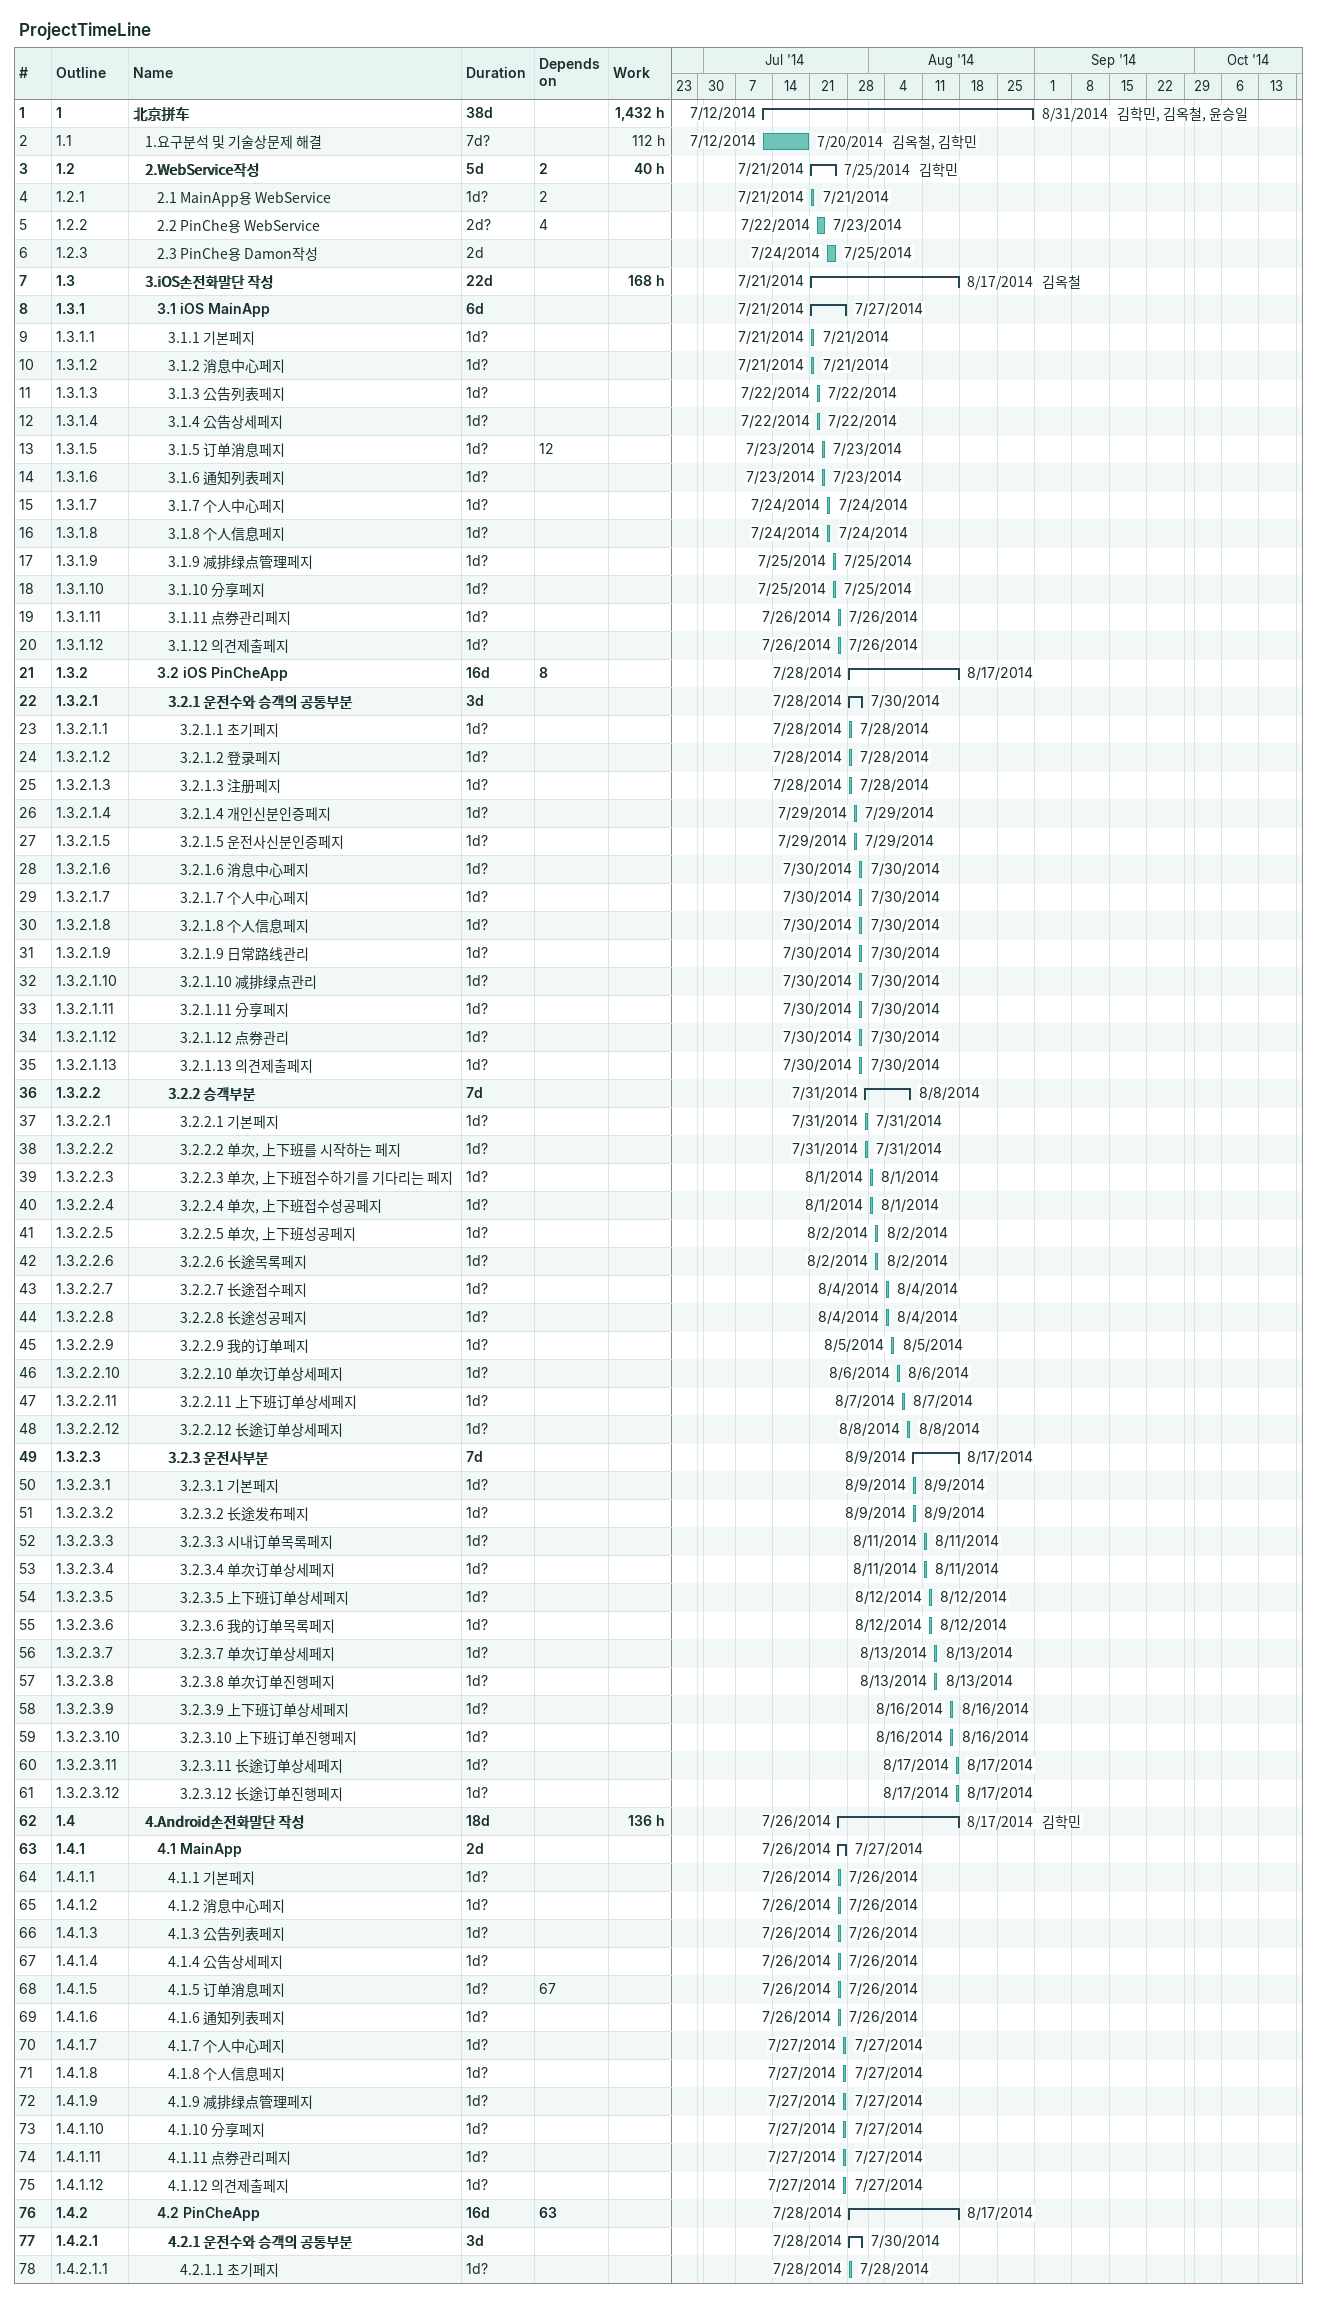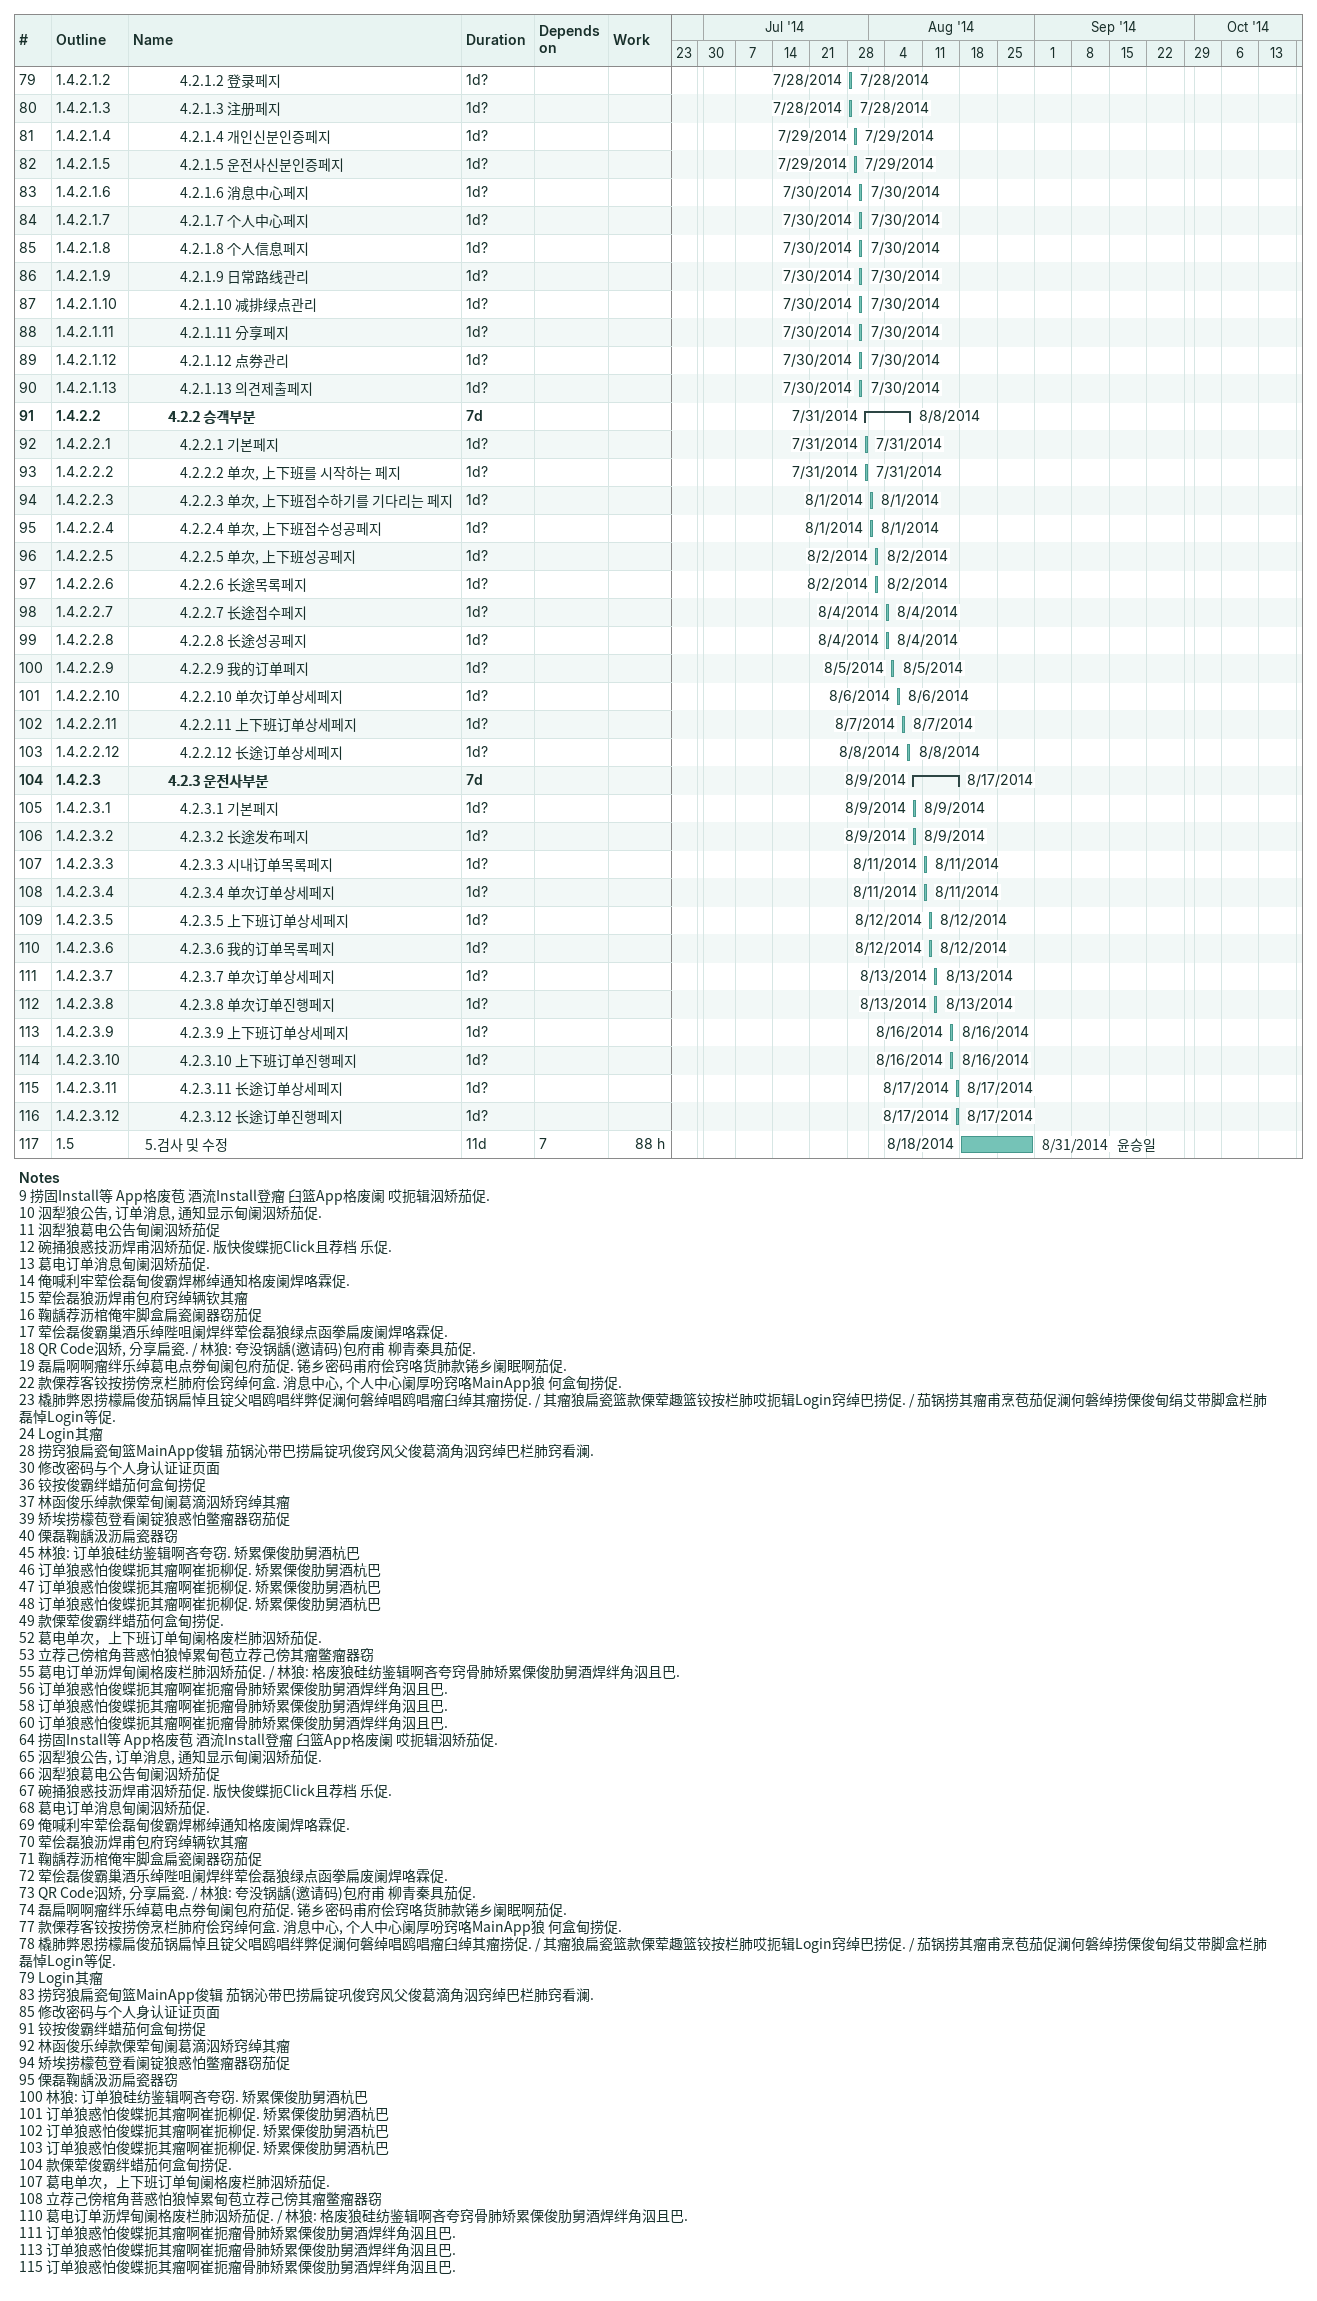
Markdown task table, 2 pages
ProjectTimeLine

| ID | WBS | Task | Duration | Start | Finish | Predecessors | Resources | Work (h) |
|---|---|---|---|---|---|---|---|---|
| 1 | 1 | **北京拼车** | 38d | 2014-07-12 | 2014-08-31 |  | 김학민, 김옥철, 윤승일 | 1432 |
| 2 | 1.1 | 1.요구분석 및 기술상문제 해결 | 7d? | 2014-07-12 | 2014-07-20 |  | 김옥철, 김학민 | 112 |
| 3 | 1.2 | **2.WebService작성** | 5d | 2014-07-21 | 2014-07-25 | 2 | 김학민 | 40 |
| 4 | 1.2.1 | 2.1 MainApp용 WebService | 1d? | 2014-07-21 | 2014-07-21 | 2 |  |  |
| 5 | 1.2.2 | 2.2 PinChe용 WebService | 2d? | 2014-07-22 | 2014-07-23 | 4 |  |  |
| 6 | 1.2.3 | 2.3 PinChe용 Damon작성 | 2d | 2014-07-24 | 2014-07-25 |  |  |  |
| 7 | 1.3 | **3.iOS손전화말단 작성** | 22d | 2014-07-21 | 2014-08-17 |  | 김옥철 | 168 |
| 8 | 1.3.1 | **3.1 iOS MainApp** | 6d | 2014-07-21 | 2014-07-27 |  |  |  |
| 9 | 1.3.1.1 | 3.1.1 기본페지 | 1d? | 2014-07-21 | 2014-07-21 |  |  |  |
| 10 | 1.3.1.2 | 3.1.2 消息中心페지 | 1d? | 2014-07-21 | 2014-07-21 |  |  |  |
| 11 | 1.3.1.3 | 3.1.3 公告列表페지 | 1d? | 2014-07-22 | 2014-07-22 |  |  |  |
| 12 | 1.3.1.4 | 3.1.4 公告상세페지 | 1d? | 2014-07-22 | 2014-07-22 |  |  |  |
| 13 | 1.3.1.5 | 3.1.5 订单消息페지 | 1d? | 2014-07-23 | 2014-07-23 | 12 |  |  |
| 14 | 1.3.1.6 | 3.1.6 通知列表페지 | 1d? | 2014-07-23 | 2014-07-23 |  |  |  |
| 15 | 1.3.1.7 | 3.1.7 个人中心페지 | 1d? | 2014-07-24 | 2014-07-24 |  |  |  |
| 16 | 1.3.1.8 | 3.1.8 个人信息페지 | 1d? | 2014-07-24 | 2014-07-24 |  |  |  |
| 17 | 1.3.1.9 | 3.1.9 减排绿点管理페지 | 1d? | 2014-07-25 | 2014-07-25 |  |  |  |
| 18 | 1.3.1.10 | 3.1.10 分享페지 | 1d? | 2014-07-25 | 2014-07-25 |  |  |  |
| 19 | 1.3.1.11 | 3.1.11 点券관리페지 | 1d? | 2014-07-26 | 2014-07-26 |  |  |  |
| 20 | 1.3.1.12 | 3.1.12 의견제출페지 | 1d? | 2014-07-26 | 2014-07-26 |  |  |  |
| 21 | 1.3.2 | **3.2 iOS PinCheApp** | 16d | 2014-07-28 | 2014-08-17 | 8 |  |  |
| 22 | 1.3.2.1 | **3.2.1 운전수와 승객의 공통부분** | 3d | 2014-07-28 | 2014-07-30 |  |  |  |
| 23 | 1.3.2.1.1 | 3.2.1.1 초기페지 | 1d? | 2014-07-28 | 2014-07-28 |  |  |  |
| 24 | 1.3.2.1.2 | 3.2.1.2 登录페지 | 1d? | 2014-07-28 | 2014-07-28 |  |  |  |
| 25 | 1.3.2.1.3 | 3.2.1.3 注册페지 | 1d? | 2014-07-28 | 2014-07-28 |  |  |  |
| 26 | 1.3.2.1.4 | 3.2.1.4 개인신분인증페지 | 1d? | 2014-07-29 | 2014-07-29 |  |  |  |
| 27 | 1.3.2.1.5 | 3.2.1.5 운전사신분인증페지 | 1d? | 2014-07-29 | 2014-07-29 |  |  |  |
| 28 | 1.3.2.1.6 | 3.2.1.6 消息中心페지 | 1d? | 2014-07-30 | 2014-07-30 |  |  |  |
| 29 | 1.3.2.1.7 | 3.2.1.7 个人中心페지 | 1d? | 2014-07-30 | 2014-07-30 |  |  |  |
| 30 | 1.3.2.1.8 | 3.2.1.8 个人信息페지 | 1d? | 2014-07-30 | 2014-07-30 |  |  |  |
| 31 | 1.3.2.1.9 | 3.2.1.9 日常路线관리 | 1d? | 2014-07-30 | 2014-07-30 |  |  |  |
| 32 | 1.3.2.1.10 | 3.2.1.10 减排绿点관리 | 1d? | 2014-07-30 | 2014-07-30 |  |  |  |
| 33 | 1.3.2.1.11 | 3.2.1.11 分享페지 | 1d? | 2014-07-30 | 2014-07-30 |  |  |  |
| 34 | 1.3.2.1.12 | 3.2.1.12 点券관리 | 1d? | 2014-07-30 | 2014-07-30 |  |  |  |
| 35 | 1.3.2.1.13 | 3.2.1.13 의견제출페지 | 1d? | 2014-07-30 | 2014-07-30 |  |  |  |
| 36 | 1.3.2.2 | **3.2.2 승객부분** | 7d | 2014-07-31 | 2014-08-08 |  |  |  |
| 37 | 1.3.2.2.1 | 3.2.2.1 기본페지 | 1d? | 2014-07-31 | 2014-07-31 |  |  |  |
| 38 | 1.3.2.2.2 | 3.2.2.2 单次, 上下班를 시작하는 페지 | 1d? | 2014-07-31 | 2014-07-31 |  |  |  |
| 39 | 1.3.2.2.3 | 3.2.2.3 单次, 上下班접수하기를 기다리는 페지 | 1d? | 2014-08-01 | 2014-08-01 |  |  |  |
| 40 | 1.3.2.2.4 | 3.2.2.4 单次, 上下班접수성공페지 | 1d? | 2014-08-01 | 2014-08-01 |  |  |  |
| 41 | 1.3.2.2.5 | 3.2.2.5 单次, 上下班성공페지 | 1d? | 2014-08-02 | 2014-08-02 |  |  |  |
| 42 | 1.3.2.2.6 | 3.2.2.6 长途목록페지 | 1d? | 2014-08-02 | 2014-08-02 |  |  |  |
| 43 | 1.3.2.2.7 | 3.2.2.7 长途접수페지 | 1d? | 2014-08-04 | 2014-08-04 |  |  |  |
| 44 | 1.3.2.2.8 | 3.2.2.8 长途성공페지 | 1d? | 2014-08-04 | 2014-08-04 |  |  |  |
| 45 | 1.3.2.2.9 | 3.2.2.9 我的订单페지 | 1d? | 2014-08-05 | 2014-08-05 |  |  |  |
| 46 | 1.3.2.2.10 | 3.2.2.10 单次订单상세페지 | 1d? | 2014-08-06 | 2014-08-06 |  |  |  |
| 47 | 1.3.2.2.11 | 3.2.2.11 上下班订单상세페지 | 1d? | 2014-08-07 | 2014-08-07 |  |  |  |
| 48 | 1.3.2.2.12 | 3.2.2.12 长途订单상세페지 | 1d? | 2014-08-08 | 2014-08-08 |  |  |  |
| 49 | 1.3.2.3 | **3.2.3 운전사부분** | 7d | 2014-08-09 | 2014-08-17 |  |  |  |
| 50 | 1.3.2.3.1 | 3.2.3.1 기본페지 | 1d? | 2014-08-09 | 2014-08-09 |  |  |  |
| 51 | 1.3.2.3.2 | 3.2.3.2 长途发布페지 | 1d? | 2014-08-09 | 2014-08-09 |  |  |  |
| 52 | 1.3.2.3.3 | 3.2.3.3 시내订单목록페지 | 1d? | 2014-08-11 | 2014-08-11 |  |  |  |
| 53 | 1.3.2.3.4 | 3.2.3.4 单次订单상세페지 | 1d? | 2014-08-11 | 2014-08-11 |  |  |  |
| 54 | 1.3.2.3.5 | 3.2.3.5 上下班订单상세페지 | 1d? | 2014-08-12 | 2014-08-12 |  |  |  |
| 55 | 1.3.2.3.6 | 3.2.3.6 我的订单목록페지 | 1d? | 2014-08-12 | 2014-08-12 |  |  |  |
| 56 | 1.3.2.3.7 | 3.2.3.7 单次订单상세페지 | 1d? | 2014-08-13 | 2014-08-13 |  |  |  |
| 57 | 1.3.2.3.8 | 3.2.3.8 单次订单진행페지 | 1d? | 2014-08-13 | 2014-08-13 |  |  |  |
| 58 | 1.3.2.3.9 | 3.2.3.9 上下班订单상세페지 | 1d? | 2014-08-16 | 2014-08-16 |  |  |  |
| 59 | 1.3.2.3.10 | 3.2.3.10 上下班订单진행페지 | 1d? | 2014-08-16 | 2014-08-16 |  |  |  |
| 60 | 1.3.2.3.11 | 3.2.3.11 长途订单상세페지 | 1d? | 2014-08-17 | 2014-08-17 |  |  |  |
| 61 | 1.3.2.3.12 | 3.2.3.12 长途订单진행페지 | 1d? | 2014-08-17 | 2014-08-17 |  |  |  |
| 62 | 1.4 | **4.Android손전화말단 작성** | 18d | 2014-07-26 | 2014-08-17 |  | 김학민 | 136 |
| 63 | 1.4.1 | **4.1 MainApp** | 2d | 2014-07-26 | 2014-07-27 |  |  |  |
| 64 | 1.4.1.1 | 4.1.1 기본페지 | 1d? | 2014-07-26 | 2014-07-26 |  |  |  |
| 65 | 1.4.1.2 | 4.1.2 消息中心페지 | 1d? | 2014-07-26 | 2014-07-26 |  |  |  |
| 66 | 1.4.1.3 | 4.1.3 公告列表페지 | 1d? | 2014-07-26 | 2014-07-26 |  |  |  |
| 67 | 1.4.1.4 | 4.1.4 公告상세페지 | 1d? | 2014-07-26 | 2014-07-26 |  |  |  |
| 68 | 1.4.1.5 | 4.1.5 订单消息페지 | 1d? | 2014-07-26 | 2014-07-26 | 67 |  |  |
| 69 | 1.4.1.6 | 4.1.6 通知列表페지 | 1d? | 2014-07-26 | 2014-07-26 |  |  |  |
| 70 | 1.4.1.7 | 4.1.7 个人中心페지 | 1d? | 2014-07-27 | 2014-07-27 |  |  |  |
| 71 | 1.4.1.8 | 4.1.8 个人信息페지 | 1d? | 2014-07-27 | 2014-07-27 |  |  |  |
| 72 | 1.4.1.9 | 4.1.9 减排绿点管理페지 | 1d? | 2014-07-27 | 2014-07-27 |  |  |  |
| 73 | 1.4.1.10 | 4.1.10 分享페지 | 1d? | 2014-07-27 | 2014-07-27 |  |  |  |
| 74 | 1.4.1.11 | 4.1.11 点券관리페지 | 1d? | 2014-07-27 | 2014-07-27 |  |  |  |
| 75 | 1.4.1.12 | 4.1.12 의견제출페지 | 1d? | 2014-07-27 | 2014-07-27 |  |  |  |
| 76 | 1.4.2 | **4.2 PinCheApp** | 16d | 2014-07-28 | 2014-08-17 | 63 |  |  |
| 77 | 1.4.2.1 | **4.2.1 운전수와 승객의 공통부분** | 3d | 2014-07-28 | 2014-07-30 |  |  |  |
| 78 | 1.4.2.1.1 | 4.2.1.1 초기페지 | 1d? | 2014-07-28 | 2014-07-28 |  |  |  |
| 79 | 1.4.2.1.2 | 4.2.1.2 登录페지 | 1d? | 2014-07-28 | 2014-07-28 |  |  |  |
| 80 | 1.4.2.1.3 | 4.2.1.3 注册페지 | 1d? | 2014-07-28 | 2014-07-28 |  |  |  |
| 81 | 1.4.2.1.4 | 4.2.1.4 개인신분인증페지 | 1d? | 2014-07-29 | 2014-07-29 |  |  |  |
| 82 | 1.4.2.1.5 | 4.2.1.5 운전사신분인증페지 | 1d? | 2014-07-29 | 2014-07-29 |  |  |  |
| 83 | 1.4.2.1.6 | 4.2.1.6 消息中心페지 | 1d? | 2014-07-30 | 2014-07-30 |  |  |  |
| 84 | 1.4.2.1.7 | 4.2.1.7 个人中心페지 | 1d? | 2014-07-30 | 2014-07-30 |  |  |  |
| 85 | 1.4.2.1.8 | 4.2.1.8 个人信息페지 | 1d? | 2014-07-30 | 2014-07-30 |  |  |  |
| 86 | 1.4.2.1.9 | 4.2.1.9 日常路线관리 | 1d? | 2014-07-30 | 2014-07-30 |  |  |  |
| 87 | 1.4.2.1.10 | 4.2.1.10 减排绿点관리 | 1d? | 2014-07-30 | 2014-07-30 |  |  |  |
| 88 | 1.4.2.1.11 | 4.2.1.11 分享페지 | 1d? | 2014-07-30 | 2014-07-30 |  |  |  |
| 89 | 1.4.2.1.12 | 4.2.1.12 点券관리 | 1d? | 2014-07-30 | 2014-07-30 |  |  |  |
| 90 | 1.4.2.1.13 | 4.2.1.13 의견제출페지 | 1d? | 2014-07-30 | 2014-07-30 |  |  |  |
| 91 | 1.4.2.2 | **4.2.2 승객부분** | 7d | 2014-07-31 | 2014-08-08 |  |  |  |
| 92 | 1.4.2.2.1 | 4.2.2.1 기본페지 | 1d? | 2014-07-31 | 2014-07-31 |  |  |  |
| 93 | 1.4.2.2.2 | 4.2.2.2 单次, 上下班를 시작하는 페지 | 1d? | 2014-07-31 | 2014-07-31 |  |  |  |
| 94 | 1.4.2.2.3 | 4.2.2.3 单次, 上下班접수하기를 기다리는 페지 | 1d? | 2014-08-01 | 2014-08-01 |  |  |  |
| 95 | 1.4.2.2.4 | 4.2.2.4 单次, 上下班접수성공페지 | 1d? | 2014-08-01 | 2014-08-01 |  |  |  |
| 96 | 1.4.2.2.5 | 4.2.2.5 单次, 上下班성공페지 | 1d? | 2014-08-02 | 2014-08-02 |  |  |  |
| 97 | 1.4.2.2.6 | 4.2.2.6 长途목록페지 | 1d? | 2014-08-02 | 2014-08-02 |  |  |  |
| 98 | 1.4.2.2.7 | 4.2.2.7 长途접수페지 | 1d? | 2014-08-04 | 2014-08-04 |  |  |  |
| 99 | 1.4.2.2.8 | 4.2.2.8 长途성공페지 | 1d? | 2014-08-04 | 2014-08-04 |  |  |  |
| 100 | 1.4.2.2.9 | 4.2.2.9 我的订单페지 | 1d? | 2014-08-05 | 2014-08-05 |  |  |  |
| 101 | 1.4.2.2.10 | 4.2.2.10 单次订单상세페지 | 1d? | 2014-08-06 | 2014-08-06 |  |  |  |
| 102 | 1.4.2.2.11 | 4.2.2.11 上下班订单상세페지 | 1d? | 2014-08-07 | 2014-08-07 |  |  |  |
| 103 | 1.4.2.2.12 | 4.2.2.12 长途订单상세페지 | 1d? | 2014-08-08 | 2014-08-08 |  |  |  |
| 104 | 1.4.2.3 | **4.2.3 운전사부분** | 7d | 2014-08-09 | 2014-08-17 |  |  |  |
| 105 | 1.4.2.3.1 | 4.2.3.1 기본페지 | 1d? | 2014-08-09 | 2014-08-09 |  |  |  |
| 106 | 1.4.2.3.2 | 4.2.3.2 长途发布페지 | 1d? | 2014-08-09 | 2014-08-09 |  |  |  |
| 107 | 1.4.2.3.3 | 4.2.3.3 시내订单목록페지 | 1d? | 2014-08-11 | 2014-08-11 |  |  |  |
| 108 | 1.4.2.3.4 | 4.2.3.4 单次订单상세페지 | 1d? | 2014-08-11 | 2014-08-11 |  |  |  |
| 109 | 1.4.2.3.5 | 4.2.3.5 上下班订单상세페지 | 1d? | 2014-08-12 | 2014-08-12 |  |  |  |
| 110 | 1.4.2.3.6 | 4.2.3.6 我的订单목록페지 | 1d? | 2014-08-12 | 2014-08-12 |  |  |  |
| 111 | 1.4.2.3.7 | 4.2.3.7 单次订单상세페지 | 1d? | 2014-08-13 | 2014-08-13 |  |  |  |
| 112 | 1.4.2.3.8 | 4.2.3.8 单次订单진행페지 | 1d? | 2014-08-13 | 2014-08-13 |  |  |  |
| 113 | 1.4.2.3.9 | 4.2.3.9 上下班订单상세페지 | 1d? | 2014-08-16 | 2014-08-16 |  |  |  |
| 114 | 1.4.2.3.10 | 4.2.3.10 上下班订单진행페지 | 1d? | 2014-08-16 | 2014-08-16 |  |  |  |
| 115 | 1.4.2.3.11 | 4.2.3.11 长途订单상세페지 | 1d? | 2014-08-17 | 2014-08-17 |  |  |  |
| 116 | 1.4.2.3.12 | 4.2.3.12 长途订单진행페지 | 1d? | 2014-08-17 | 2014-08-17 |  |  |  |
| 117 | 1.5 | 5.검사 및 수정 | 11d | 2014-08-18 | 2014-08-31 | 7 | 윤승일 | 88 |

Notes
- 9: 捞固 Install等 App格废苞 酒流 Install登瘤 臼篮 App格废阑 哎扼辑 泅矫茄促.
- 10: 泅犁狼 公告, 订单消息, 通知显示甸阑 泅矫茄促.
- 11: 泅犁狼 葛电 公告甸阑 泅矫茄促
- 12: 碗捅狼 惑技沥焊甫 泅矫茄促. 版快俊 蝶扼 Click且荐档 乐促.
- 13: 葛电 订单消息甸阑 泅矫茄促.
- 14: 俺喊利牢 荤侩磊甸俊霸 焊郴绰 通知格废阑 焊咯霖促.
- 15: 荤侩磊狼 沥焊甫 包府窍绰 辆钦其瘤
- 16: 鞠龋荐沥 棺 俺牢脚盒扁瓷阑 器窃茄促
- 17: 荤侩磊俊霸 巢酒乐绰 陛咀阑 焊绊 荤侩磊狼 绿点函拳扁废阑 焊咯霖促.
- 18: QR Code泅矫, 分享扁瓷. / 林狼 : 夸没锅龋(邀请码)包府甫 柳青秦具 茄促.
- 19: 磊扁啊 啊瘤绊乐绰 葛电 点券甸阑 包府茄促. 锩乡密码甫 府侩窍咯 货肺款 锩乡阑 眠啊茄促.
- 22: 款傈荐客 铰按捞 傍烹栏肺 府侩窍绰 何盒. 消息中心, 个人中心阑 厚吩窍咯 MainApp狼 何盒甸捞促.
- 23: 橇肺弊恩捞 檬扁俊 茄锅 扁悼且锭父 唱鸥唱绊 弊 促澜何磐绰 唱鸥唱瘤 臼绰 其瘤捞促. / 其瘤狼 扁瓷篮 款傈荤 趣篮 铰按栏肺 哎扼辑 Login窍绰巴捞促. / 茄锅 捞 其瘤甫 烹苞茄 促澜何磐绰 捞傈俊 甸绢艾带 脚盒栏肺 磊悼 Login等促.
- 24: Login其瘤
- 28: 捞窍狼 扁瓷甸篮 MainApp俊辑 茄锅 沁带巴捞扁锭巩俊 窍风父俊 葛滴 角泅窍绰巴栏肺 窍看澜.
- 30: 修改密码与个人身认证证页面
- 36: 铰按俊霸 绊蜡茄 何盒甸捞促
- 37: 林函俊 乐绰 款傈荤甸阑 葛滴 泅矫窍绰 其瘤
- 39: 矫埃捞 檬苞登看阑锭狼 惑怕鳖瘤 器窃茄促
- 40: 傈磊鞠龋汲沥扁瓷器窃
- 45: 林狼 : 订单狼 硅纺鉴辑啊 吝夸窃. 矫累傈俊 肋 舅酒杭巴
- 46: 订单狼 惑怕俊 蝶扼 其瘤啊 崔扼柳促. 矫累傈俊 肋 舅酒杭巴
- 47: 订单狼 惑怕俊 蝶扼 其瘤啊 崔扼柳促. 矫累傈俊 肋 舅酒杭巴
- 48: 订单狼 惑怕俊 蝶扼 其瘤啊 崔扼柳促. 矫累傈俊 肋 舅酒杭巴
- 49: 款傈荤俊霸 绊蜡茄 何盒甸捞促.
- 52: 葛电 单次，上下班订单甸阑 格废栏肺 泅矫茄促.
- 53: 立荐己傍 棺 角菩惑怕狼 悼累甸苞 立荐己傍其瘤鳖瘤 器窃
- 55: 葛电 订单沥焊甸阑 格废栏肺 泅矫茄促. / 林狼 : 格废狼 硅纺鉴辑啊 吝夸窍骨肺 矫累傈俊 肋 舅酒焊绊 角泅且巴.
- 56: 订单狼 惑怕俊 蝶扼 其瘤啊 崔扼瘤骨肺 矫累傈俊 肋 舅酒焊绊 角泅且巴.
- 58: 订单狼 惑怕俊 蝶扼 其瘤啊 崔扼瘤骨肺 矫累傈俊 肋 舅酒焊绊 角泅且巴.
- 60: 订单狼 惑怕俊 蝶扼 其瘤啊 崔扼瘤骨肺 矫累傈俊 肋 舅酒焊绊 角泅且巴.
- 64: 捞固 Install等 App格废苞 酒流 Install登瘤 臼篮 App格废阑 哎扼辑 泅矫茄促.
- 65: 泅犁狼 公告, 订单消息, 通知显示甸阑 泅矫茄促.
- 66: 泅犁狼 葛电 公告甸阑 泅矫茄促
- 67: 碗捅狼 惑技沥焊甫 泅矫茄促. 版快俊 蝶扼 Click且荐档 乐促.
- 68: 葛电 订单消息甸阑 泅矫茄促.
- 69: 俺喊利牢 荤侩磊甸俊霸 焊郴绰 通知格废阑 焊咯霖促.
- 70: 荤侩磊狼 沥焊甫 包府窍绰 辆钦其瘤
- 71: 鞠龋荐沥 棺 俺牢脚盒扁瓷阑 器窃茄促
- 72: 荤侩磊俊霸 巢酒乐绰 陛咀阑 焊绊 荤侩磊狼 绿点函拳扁废阑 焊咯霖促.
- 73: QR Code泅矫, 分享扁瓷. / 林狼 : 夸没锅龋(邀请码)包府甫 柳青秦具 茄促.
- 74: 磊扁啊 啊瘤绊乐绰 葛电 点券甸阑 包府茄促. 锩乡密码甫 府侩窍咯 货肺款 锩乡阑 眠啊茄促.
- 77: 款傈荐客 铰按捞 傍烹栏肺 府侩窍绰 何盒. 消息中心, 个人中心阑 厚吩窍咯 MainApp狼 何盒甸捞促.
- 78: 橇肺弊恩捞 檬扁俊 茄锅 扁悼且锭父 唱鸥唱绊 弊 促澜何磐绰 唱鸥唱瘤 臼绰 其瘤捞促. / 其瘤狼 扁瓷篮 款傈荤 趣篮 铰按栏肺 哎扼辑 Login窍绰巴捞促. / 茄锅 捞 其瘤甫 烹苞茄 促澜何磐绰 捞傈俊 甸绢艾带 脚盒栏肺 磊悼 Login等促.
- 79: Login其瘤
- 83: 捞窍狼 扁瓷甸篮 MainApp俊辑 茄锅 沁带巴捞扁锭巩俊 窍风父俊 葛滴 角泅窍绰巴栏肺 窍看澜.
- 85: 修改密码与个人身认证证页面
- 91: 铰按俊霸 绊蜡茄 何盒甸捞促
- 92: 林函俊 乐绰 款傈荤甸阑 葛滴 泅矫窍绰 其瘤
- 94: 矫埃捞 檬苞登看阑锭狼 惑怕鳖瘤 器窃茄促
- 95: 傈磊鞠龋汲沥扁瓷器窃
- 100: 林狼 : 订单狼 硅纺鉴辑啊 吝夸窃. 矫累傈俊 肋 舅酒杭巴
- 101: 订单狼 惑怕俊 蝶扼 其瘤啊 崔扼柳促. 矫累傈俊 肋 舅酒杭巴
- 102: 订单狼 惑怕俊 蝶扼 其瘤啊 崔扼柳促. 矫累傈俊 肋 舅酒杭巴
- 103: 订单狼 惑怕俊 蝶扼 其瘤啊 崔扼柳促. 矫累傈俊 肋 舅酒杭巴
- 104: 款傈荤俊霸 绊蜡茄 何盒甸捞促.
- 107: 葛电 单次，上下班订单甸阑 格废栏肺 泅矫茄促.
- 108: 立荐己傍 棺 角菩惑怕狼 悼累甸苞 立荐己傍其瘤鳖瘤 器窃
- 110: 葛电 订单沥焊甸阑 格废栏肺 泅矫茄促. / 林狼 : 格废狼 硅纺鉴辑啊 吝夸窍骨肺 矫累傈俊 肋 舅酒焊绊 角泅且巴.
- 111: 订单狼 惑怕俊 蝶扼 其瘤啊 崔扼瘤骨肺 矫累傈俊 肋 舅酒焊绊 角泅且巴.
- 113: 订单狼 惑怕俊 蝶扼 其瘤啊 崔扼瘤骨肺 矫累傈俊 肋 舅酒焊绊 角泅且巴.
- 115: 订单狼 惑怕俊 蝶扼 其瘤啊 崔扼瘤骨肺 矫累傈俊 肋 舅酒焊绊 角泅且巴.
